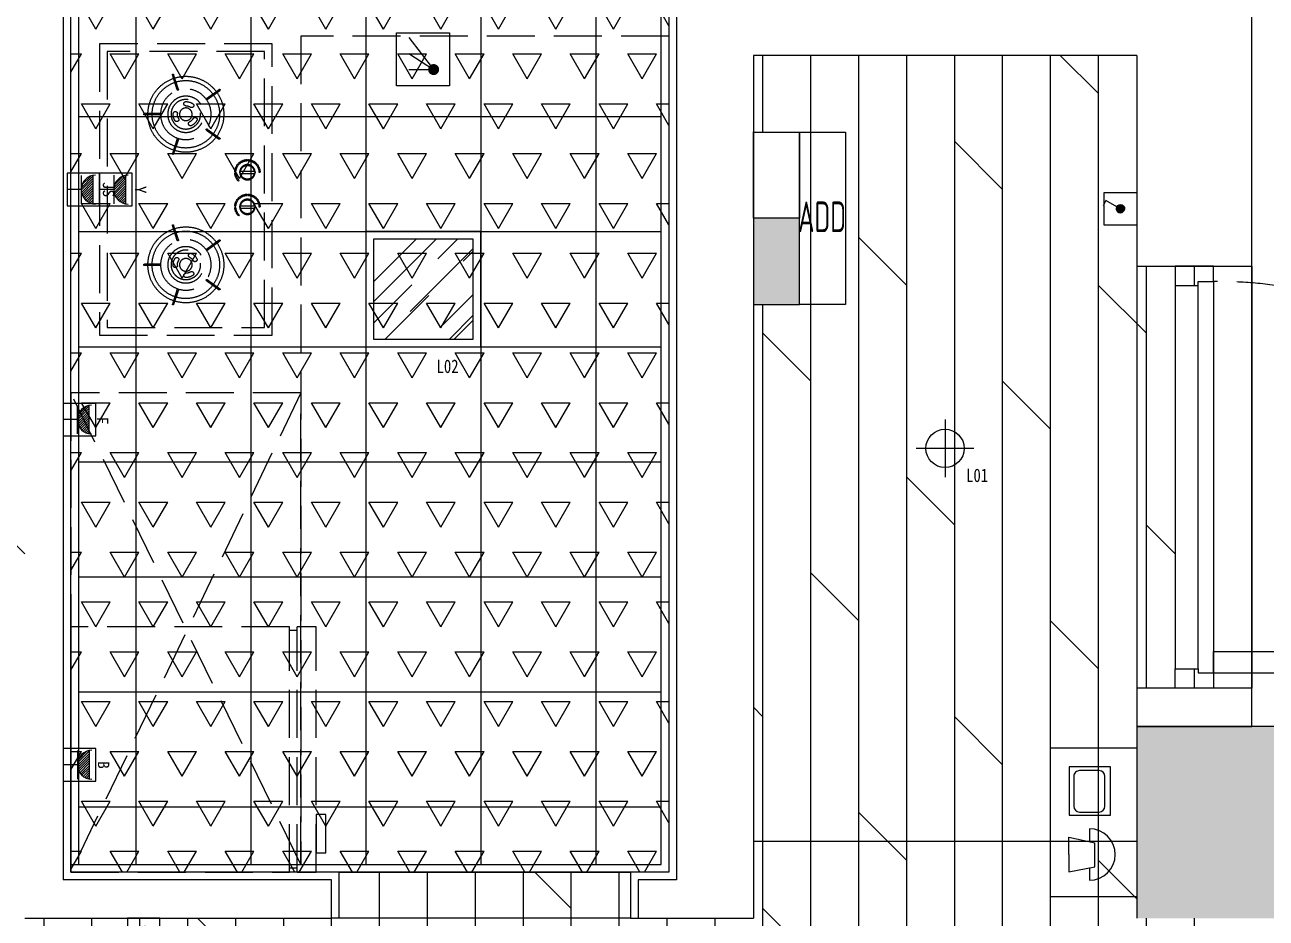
# Model space of a CAD drawing. Header units: millimetres. Extents: x -28014 to 297841, y -81741 to 47579.
# Drawn here: x 86733 to 89971, y -26359 to -24029 of the extents above; entities that cross this region are included whole.
import ezdxf
from ezdxf.enums import TextEntityAlignment as Align

# ---------------------------------------------------------------- set-up
doc = ezdxf.new("R2010")
doc.units = ezdxf.units.MM
doc.header["$MEASUREMENT"] = 0
doc.linetypes.add('__DASH', pattern=[0.35, 0.25, -0.1])
doc.linetypes.add('DASH', pattern=[0.35, 0.25, -0.1])
for name, color, linetype in [('AR9-剪力墙（柱）填充', 250, 'Continuous'), ('AR9-剪力墙（柱）线', 6, 'Continuous'), ('AR9-墙线', 160, 'Continuous'), ('DS-4BS-墙体完成面', 20, 'Continuous'), ('EM-开关图标', 14, 'Continuous'), ('EM-强电图标', 14, 'Continuous'), ('FC-地面造型线', 136, 'Continuous'), ('FC-平面高差线', 144, 'Continuous'), ('FF-厨卫（地坪隐）', 31, 'Continuous'), ('FF-活动家具', 51, 'Continuous'), ('FF-门', 20, 'Continuous'), ('FF-门套', 20, 'Continuous'), ('RC-天花灯具', 2, 'Continuous'), ('RC-天花轮廓线', 30, 'Continuous')]:
    doc.layers.add(name, color=color, linetype=linetype)
doc.styles.add('_TEL_ATTDEF', font='GBENOR', dxfattribs={"width": 0.8, "height": 3, "bigfont": 'GBCBIG'})
doc.styles.add('_TEL_DIM', font='', dxfattribs={"width": 0.8, "height": 3.5})
doc.styles.add('宋体', font='', dxfattribs={"width": 0.8})
doc.styles.get('_TEL_DIM').set_extended_font_data('SimSun')
doc.styles.get('宋体').set_extended_font_data('SimSun')

# ---------------------------------------------------------------- blocks, each defined once
blk = doc.blocks.new('d')
at = {"layer": 'FF-厨卫（地坪隐）', "color": 8, "linetype": '__DASH', "ltscale": 500}
for p, q in [((79843.44817437971, -64923.52736509145), (79843.44769523287, -64882.89613920003)), ((79846.74817437673, -64923.52732617706), (79846.74769522989, -64882.89610028565)), ((80236.11854613567, -64923.52732617706), (80236.1190252825, -64882.89610028565)), ((80239.41854613269, -64923.52736509145), (80239.41902527952, -64882.89613920003)), ((79780.24989276374, -64971.84235394672), (79741.6071525439, -64959.28707034439)), ((79781.26961182797, -64968.70385542065), (79742.62687162304, -64956.1485718146)), ((79908.92780239129, -64968.70234999731), (79947.57024648035, -64956.14615499899)), ((79909.9475954845, -64971.84082447663), (79948.59003957355, -64959.28462947831)), ((80172.9191250279, -64971.84082447663), (80134.27668093884, -64959.28462947831)), ((80173.9389181211, -64968.70234999731), (80135.29647403205, -64956.14615499899)), ((80301.59710868442, -64968.70385542065), (80340.23984888935, -64956.1485718146)), ((80302.61682774866, -64971.84235394672), (80341.25956796849, -64959.28707034439)), ((79804.00105575466, -65044.937984287), (79780.11900804186, -65077.80961817056)), ((79806.67083471263, -65046.87764413581), (79782.78878699982, -65079.74927801937)), ((79883.52842325711, -65046.87673778385), (79907.41124626243, -65079.74780839607)), ((79886.19815646851, -65044.93701497019), (79910.08097947383, -65077.80808557868)), ((80196.66856404388, -65044.93701497019), (80172.78574103856, -65077.80808557868)), ((80199.33829724038, -65046.87673778385), (80175.45547424996, -65079.74780839607)), ((80276.19588579977, -65046.87764413581), (80300.07793351257, -65079.74927801937)), ((80278.86566475773, -65044.937984287), (80302.74771247053, -65077.80961817056)), ((79993.34110411251, -65134.43660631702), (79993.34069738531, -65168.9266262345)), ((79994.8412540927, -65121.71915743426), (79994.84128949785, -65118.71574250534)), ((79997.8412540927, -65121.71919281334), (79997.84128949785, -65118.71577788443)), ((79999.34110411251, -65134.43667707518), (79999.34069738531, -65168.92669699267)), ((80017.55435434723, -65130.46869838164), (80019.67569970334, -65128.34740305245)), ((80083.52602312708, -65134.43660631702), (80083.52561639989, -65168.9266262345)), ((80085.02617309237, -65121.71915743426), (80085.02620851243, -65118.71574250534)), ((80088.02617309237, -65121.71919281334), (80088.02620851243, -65118.71577788443)), ((80089.52602312708, -65134.43667707518), (80089.52561639989, -65168.92669699267)), ((80107.7392733469, -65130.46869838164), (80109.86061871791, -65128.34740305245)), ((79966.37840653205, -65153.18129831851), (79963.34088306868, -65153.18126249984)), ((79966.3784419074, -65150.18129831851), (79963.34091844404, -65150.18126249984)), ((80056.56332554662, -65153.18129831851), (80053.52580206835, -65153.18126249984)), ((80056.56336092198, -65150.18129831851), (80053.52583745861, -65150.18126249984)), ((79996.34054697299, -65181.68165165484), (79996.34051159763, -65184.68165165112)), ((80086.52546598756, -65181.68165165484), (80086.5254305973, -65184.68165165112))]:
    blk.add_line(p, q, dxfattribs=at)
at = {"layer": 'FF-厨卫（地坪隐）', "linetype": '__DASH', "ltscale": 500}
blk.add_lwpolyline([(79661.42975778348, -64766.17757612195), (80421.43354363047, -64766.17742146227), (80421.43440032663, -65216.17726979587), (79661.43061447964, -65216.17742445548)], close=True, dxfattribs=at)
at = {"layer": 'FF-厨卫（地坪隐）', "color": 8, "linetype": '__DASH', "ltscale": 500}
blk.add_lwpolyline([(79681.42979585886, -64786.17757205195), (80401.43358170585, -64786.17742553221), (80401.4343622512, -65196.17727386583), (79681.43057640427, -65196.17742038552)], close=True, dxfattribs=at)
for centre, radius in [((79845.09897214914, -64991.17734562904), 66), ((79845.09897214914, -64991.17734562904), 47.3), ((80237.76774836326, -64991.17734562904), 66), ((80237.76774836326, -64991.17734562904), 47.3), ((79845.09897214914, -64991.17734562904), 38.5), ((79845.09897214914, -64991.17734562904), 16.5), ((80237.76774836326, -64991.17734562904), 38.5), ((80237.76774836326, -64991.17734562904), 16.5), ((79996.34090075636, -65151.68165165484), 20), ((80086.52581975603, -65151.68165165484), 20)]:
    blk.add_circle(centre, radius, dxfattribs=at)
for centre, radius, start, end in [((79845.09897214914, -64991.17734562904), 99.00000000000001, 90.95564924569663, 161.0457018609058), ((79845.09897214914, -64991.17734562904), 88, 91.07503410250331, 160.9263171068341), ((79845.09769522393, -64882.89611974284), 1.650000000016007, 0.0006757618410259707, 180.000675761841), ((79845.09897214914, -64991.17734562904), 99.00000000000001, 18.95564927626287, 89.04570160850977), ((79845.09897214914, -64991.17734562904), 88, 19.07503453863921, 88.92631680155193), ((80237.76774836326, -64991.17734562904), 99.00000000000001, 90.95429838815564, 161.0443507237372), ((80237.76774836326, -64991.17734562904), 88, 91.07368319844807, 160.9249654613608), ((80237.76902528846, -64882.89611974284), 1.650000000016007, 359.999324238159, 179.999324238159), ((80237.76774836326, -64991.17734562904), 88, 19.07368289316588, 88.92496589415833), ((80237.76774836326, -64991.17734562904), 99.00000000000001, 18.95429813909418, 89.04435075430337), ((79845.09817437077, -64923.52734563425), 1.650000000016007, 180.000675761841, 0.0006757618410259707), ((80237.76854614163, -64923.52734563425), 1.650000000016007, 179.999324238159, 359.999324238159), ((79742.11701209092, -64957.7178210795), 1.650000000016007, 72.00067550848048, 252.0006755084805), ((79845.09897214914, -64991.17734562904), 99.00000000000001, 162.9556494901533, 233.0457022329709), ((79845.09897214914, -64991.17734562904), 88, 163.0750344015125, 232.9263165733004), ((79780.75975229585, -64970.27310468555), 1.650000000016007, 252.0006755084805, 72.00067550848048), ((79843.40743560338, -64963.72941849307), 5.500000000003759, 93.52651327564165, 273.5265132756417), ((79845.09897214914, -64991.17734562904), 33, 60.00067529919089, 93.52651327564165), ((79845.09897214914, -64991.17734562904), 22, 60.00067529919089, 93.52651327564165), ((79858.84869129205, -64967.36148487702), 5.5, 240.0006752991909, 60.00067529919089), ((79845.09897214914, -64991.17734562904), 88, 307.0750349183826, 16.92631700918965), ((79845.09897214914, -64991.17734562904), 99.00000000000001, 306.9556493365989, 17.04570185370957), ((79909.4376989379, -64970.27158723697), 1.650000000016007, 108.0006756093284, 288.0006756093284), ((79948.08014302695, -64957.71539223865), 1.650000000016007, 288.0006756093284, 108.0006756093284), ((80134.78657748544, -64957.71539223865), 1.650000000016007, 71.99932439067159, 251.9993243906716), ((80237.76774836326, -64991.17734562904), 99.00000000000001, 162.9542981462904, 233.044350663401), ((80237.76774836326, -64991.17734562904), 88, 163.0736829908103, 232.9249650816174), ((80173.4290215745, -64970.27158723697), 1.650000000016007, 251.9993243906716, 71.99932439067159), ((80224.01802922034, -64967.36148487702), 5.5, 119.9993247008091, 299.9993247008091), ((80237.76774836326, -64991.17734562904), 33, 86.47348672435837, 119.9993247008091), ((80237.76774836326, -64991.17734562904), 22, 86.47348672435837, 119.9993247008091), ((80239.45928490901, -64963.72941849307), 5.500000000003759, 266.4734867243583, 86.47348672435837), ((80237.76774836326, -64991.17734562904), 88, 307.0736834266996, 16.9249655984875), ((80237.76774836326, -64991.17734562904), 99.00000000000001, 306.9542977670291, 17.04435050984671), ((80302.10696821654, -64970.27310468555), 1.650000000016007, 107.9993244915195, 287.9993244915195), ((80340.74970842147, -64957.7178210795), 1.650000000016007, 287.9993244915195, 107.9993244915195), ((79817.59897214914, -64991.17766992301), 5.5, 0.0006757618410259707, 180.000675761841), ((79845.09897214914, -64991.17734562904), 33, 180.000675761841, 213.5265135463705), ((79822.17413824046, -65006.36622281298), 5.500000000003759, 213.5265135463705, 33.52651354637055), ((79845.09897214914, -64991.17734562904), 22, 180.000675761841, 213.5265135463705), ((79845.09897214914, -64991.17734562904), 22, 300.0006753346154, 333.5265133017717), ((79845.09897214914, -64991.17734562904), 33, 300.0006753346154, 333.5265133017717), ((79869.71534260357, -65003.43639558107), 5.500000000003759, 333.5265133017717, 153.5265133017718), ((80213.15137790883, -65003.43639558107), 5.500000000003759, 26.47348669822825, 206.4734866982282), ((80237.76774836326, -64991.17734562904), 33, 206.4734866982282, 239.9993246653846), ((80237.76774836326, -64991.17734562904), 22, 206.4734866982282, 239.9993246653846), ((80260.69258227193, -65006.36622281298), 5.500000000003759, 146.4734864536294, 326.4734864536294), ((80237.76774836326, -64991.17734562904), 22, 326.4734864536294, 359.999324238159), ((80265.26774836326, -64991.17766992301), 5.5, 359.999324238159, 179.999324238159), ((80237.76774836326, -64991.17734562904), 33, 326.4734864536294, 359.999324238159), ((79858.84925299132, -65014.99288208336), 5.5, 120.0006753346155, 300.0006753346154), ((80224.01746752107, -65014.99288208336), 5.5, 239.9993246653846, 59.99932466538456), ((79845.09897214914, -64991.17734562904), 99.00000000000001, 234.9556491060476, 305.0457014727236), ((79845.09897214914, -64991.17734562904), 88, 235.0750347694852, 304.9263168067419), ((79805.3359452411, -65045.9078142114), 1.650000000016007, 324.0006760727347, 144.0006760727347), ((79884.86328987026, -65045.90687637702), 1.650000000016007, 36.00067594277677, 216.0006759427768), ((80237.76774836326, -64991.17734562904), 99.00000000000001, 234.9542985272764, 305.0443508939524), ((80237.76774836326, -64991.17734562904), 88, 235.0736831932581, 304.9249652305148), ((80198.00343064213, -65045.90687637702), 1.650000000016007, 323.9993240572232, 143.9993240572232), ((80277.5307752713, -65045.9078142114), 1.650000000016007, 35.99932392726532, 215.9993239272653), ((79781.45389751339, -65078.77944809497), 1.650000000016007, 144.0006760727347, 324.0006760727347), ((79908.74611286068, -65078.77794698924), 1.650000000016007, 216.0006759427768, 36.00067594277677), ((80174.12060765171, -65078.77794698924), 1.650000000016007, 143.9993240572232, 323.9993240572232), ((80301.412822999, -65078.77944809497), 1.650000000016007, 215.9993239272653, 35.99932392726532), ((79996.34090075636, -65151.68165165484), 33, 92.60457530924192, 177.3940730565338), ((79996.34090075636, -65151.68165165484), 30, 92.86530848595936, 177.1333404407344), ((79996.34090075636, -65151.68165165484), 18, 99.59339225357552, 260.4052560770139), ((79996.34110110247, -65134.69254641161), 3.010894754559192, 355.1237070871633, 184.8749415879234), ((79996.34090075636, -65151.68165165484), 30, 44.99932475148003, 87.13334000411685), ((79996.34090075636, -65151.68165165484), 33, 44.99932475148003, 87.39407347468915), ((79996.34090075636, -65151.68165165484), 18, 279.5933922535755, 80.40525607701386), ((80086.52581975603, -65151.68165165484), 33, 92.60457530924192, 177.3940730565338), ((80086.52581975603, -65151.68165165484), 30, 92.86530848595936, 177.1333404407344), ((80086.52581975603, -65151.68165165484), 18, 99.59339225357552, 260.4052560770139), ((80086.52602010214, -65134.69254641161), 3.010894754559192, 355.1237070871633, 184.8749415879234), ((80086.52581975603, -65151.68165165484), 30, 44.99932475148003, 87.13334000411685), ((80086.52581975603, -65151.68165165484), 33, 44.99932475148003, 87.39407347468915), ((80086.52581975603, -65151.68165165484), 18, 279.5933922535755, 80.40525607701386), ((79996.34090075636, -65151.68165165484), 33, 182.6045755145526, 269.9993246650458), ((79996.34090075636, -65151.68165165484), 30, 182.8653082714083, 269.9993246650458), ((79996.34070041025, -65168.67075689808), 3.010894754559192, 175.1237070871633, 4.874941587923398), ((80086.52581975603, -65151.68165165484), 33, 182.6045755145526, 269.9993246650458), ((80086.52581975603, -65151.68165165484), 30, 182.8653082714083, 269.9993246650458), ((80086.52561940992, -65168.67075689808), 3.010894754559192, 175.1237070871633, 4.874941587923398)]:
    blk.add_arc(centre, radius, start, end, dxfattribs=at)
blk = doc.blocks.new('bingxiang')
at = {"layer": 'FF-活动家具', "linetype": '__DASH', "ltscale": 500}
for p, q in [((70679.59967527108, -68761.12179666111), (70679.52598918445, -69331.12166091969)), ((71319.5259891845, -68761.12175653741), (70679.59967527108, -68761.12179666111)), ((71319.52602795296, -69331.12166091969), (71319.5259891845, -68761.12175653741)), ((70679.52598918445, -69331.12166091992), (71319.52602795296, -69331.12166091992)), ((70689.52598918445, -69351.12166091992), (70689.52598918445, -69331.12166091969)), ((71309.52602795296, -69351.12166091969), (71309.52602795296, -69331.12166091969)), ((70679.52598918445, -69351.12166091992), (70679.52598918445, -69401.12166091969)), ((70679.52598918445, -69351.12166091969), (71319.52602795296, -69351.12166091969)), ((71319.52602795296, -69401.12166091969), (71319.52602795296, -69351.12166091969)), ((70679.52598918445, -69401.12166091969), (71319.52602795296, -69401.12166091969))]:
    blk.add_line(p, q, dxfattribs=at)
blk.add_lwpolyline([(70729.52598918445, -69401.12166091969), (70729.52598918445, -69426.12166091969), (70829.52598918445, -69426.12166091969), (70829.52598918445, -69401.12166091969)], close=True, dxfattribs=at)
blk = doc.blocks.new('20191226.11583981')
h = blk.add_hatch()
h.set_pattern_fill('AR-RROOF', color=250, scale=100.1333333332396, angle=225, style=0)
h.set_pattern_definition([(225, (220.2933333331021, 280.765537450101), (-107.906757550666, -287.7513534684425), [1907.539999998215, -254.3386666664286, 635.8466666660715, -127.1693333332143]), (225, (145.6578260271344, 116.2077321853358), (209.5189542442097, -29.67435832643319), [381.5079999996429, -41.96587999996072, 763.0159999992859, -95.37699999991074]), (225, (251.7661376186879, 159.3704352056047), (-407.3480097537641, -527.8438890186742), [1017.354666665714, -178.0370666665, 508.6773333328572, -127.1693333332143])])
h.paths.add_polyline_path([(279.9733333332697, 280.3733333330711), (20.02666666661389, 280.765537450101), (20.02666666661389, 20.41887078368018), (279.9733333332697, 20.02666666665027)])
blk.add_line((279.9733333332697, 20.02666666665027), (279.9733333332697, 280.3733333330711))
for points in [[(300, 0), (300, 300.3999999997213), (0, 300.3999999997213), (0, 0)], [(279.9733333332697, 20.02666666665027), (279.9733333332697, 280.3733333330711), (20.02666666661389, 280.3733333330711), (20.02666666661389, 20.02666666665027)]]:
    blk.add_lwpolyline(points, close=True)
blk = doc.blocks.new('筒灯')
for p, q in [((765296.6262225489, -18420.13505704731), (765296.6262225489, -18270.33479073573)), ((765221.7260893931, -18345.23492389152), (765371.5263557046, -18345.23492389152))]:
    blk.add_line(p, q)
blk.add_circle((765296.6262225489, -18345.23492389152), 49.93342210386152)
blk = doc.blocks.new('*U446')
blk.add_blockref('筒灯', (9582.374892041204, 554.6631804450008))
at = {"insert": (774824.0407114928, -17738.05213427429), "char_height": 35, "attachment_point": 1, "rotation": 180, "style": '宋体'}
blk.add_mtext_dynamic_manual_height_columns('L01', width=116.7138501729351, gutter_width=1, heights=[0], dxfattribs=at)
blk = doc.blocks.new('单开--平面')
at = {"linetype": 'Continuous'}
h = blk.add_hatch(color=0, dxfattribs=at)
edge = h.paths.add_edge_path()
edge.add_ellipse((132721.2337280157, 52831.3313599262), major_axis=(-33.67239044157301, 9.575949031769538), ratio=0.9999999995228795, start_angle=0, end_angle=360, ccw=False)
at = {"color": 0, "linetype": 'Continuous'}
for p, q in [((132650.9704549747, 52958.23061141038), (132694.585294641, 52982.67945107375)), ((132704.7831466028, 52862.23293025004), (132650.9704549747, 52958.23061141038))]:
    blk.add_line(p, q, dxfattribs=at)
at = {"color": 0, "linetype": 'Continuous', "extrusion": (0, 0, -1)}
blk.add_ellipse((132721.2337280157, 52831.3313599262), major_axis=(-33.67239044157301, 9.575949031769538), ratio=0.9999999995228795, start_param=1.568207138530235, end_param=7.851392445709822, dxfattribs=at)
blk = doc.blocks.new('*U65')
at = {"elevation": 1.282387529499829e-10}
blk.add_lwpolyline([(133190.7554036128, 53111.96043004406), (133275.7554036128, 53111.96043004406), (133275.7554036128, 53196.96043004406), (133190.7554036128, 53196.96043004406)], close=True, dxfattribs=at)
blk.add_circle((133233.2554036128, 53154.46043004406), 10.5004050185803)
at = {"xscale": 0.3, "yscale": 0.3, "zscale": 0.3}
blk.add_blockref('单开--平面', (93416.8885563842, 37305.05518654092), dxfattribs=at)
blk = doc.blocks.new('A$C05CF2279')
for p, q in [((-101.7159149531071, 568.9617400085554), (-101.7159149531071, 600.7754582470516)), ((-47.80001102750248, 579.0506015539286), (-115.5592884994621, 565.7523877157946)), ((-115.5592884994621, 565.7523877157946), (-115.5592884994621, 503.418589622248)), ((-47.80001102750248, 533.5754582659574), (-47.80001102750248, 579.0506015539286)), ((-47.80001102750248, 533.5754582659574), (-47.80001102750248, 488.1003149779281)), ((-47.80001102750248, 488.1003149779281), (-115.5592884994621, 503.418589622248)), ((-101.7159149531071, 466.3754582848633), (-101.7159149531071, 499.1545676584356)), ((-156.869520601962, 431.0787983739865), (-156.869520601962, 305.078798409435)), ((-48.86952063234639, 431.0787983739865), (-156.869520601962, 431.0787983739865)), ((-76.00234520096274, 422.6787983763497), (-127.0023451866073, 422.6787983763497)), ((-48.86952063234639, 305.078798409435), (-48.86952063234639, 431.0787983739865)), ((-142.0023451823872, 407.6787983805407), (-142.0023451823872, 329.678798402485)), ((-61.00234520518279, 329.678798402485), (-61.00234520518279, 407.6787983805407)), ((-156.869520601962, 305.078798409435), (-48.86952063234639, 305.078798409435)), ((-127.0023451866073, 314.6787984066759), (-76.00234520095546, 314.6787984066759))]:
    blk.add_line(p, q)
blk.add_lwpolyline([(-4.300818545743823e-08, 643.7441614671843), (-4.304456524550915e-08, 255.0000000011059), (-225.1705062534456, 255.0000000011059), (-225.1705062534165, 644.0441614671145), (-0.3000000429310603, 644.0441614671145)])
for centre, radius, start, end in [((-101.7159149531071, 533.5754582659574), 67.19999998109417, 90, 270), ((-127.0023451866073, 407.6787983805407), 14.99999999577994, 90, 180), ((-76.00234520096274, 407.6787983805407), 14.99999999577994, 0, 90), ((-127.0023451866073, 329.678798402485), 14.99999999577994, 180, 270), ((-76.00234520095546, 329.678798402485), 14.99999999577994, 270, 0)]:
    blk.add_arc(centre, radius, start, end)
blk = doc.blocks.new('$equip_U$00000116(PC167李莉)')
h = blk.add_hatch(color=256)
h.dxf.hatch_style = 1
h.paths.add_polyline_path([(0, 0.2399999999979627), (0, 0), (-0.4499999999970896, 0), (-0.4499999999970896, 0.2399999999979627)])
blk.add_line((0, 0.2399999999979627), (0, 0))
for points in [[(0, 0), (-0.4499999999970896, 0), (-0.4499999999970896, 0.2399999999979627), (0, 0.2399999999979627)], [(0, 0), (0.4499999999970896, 0), (0.4499999999970896, 0.2399999999979627), (0, 0.2399999999979627)]]:
    blk.add_lwpolyline(points)
at = {"style": '_TEL_DIM', "flags": 1}
for tag in ['REMARK', 'A']:
    blk.add_attdef(tag, text='', height=2e-05, dxfattribs=at).set_placement((0, 0), align=Align.MIDDLE_CENTER)
blk = doc.blocks.new('$equip_U$00000118(PC167李莉)')
blk.add_lwpolyline([(0.4499999999970896, 0.2399999999979627), (-0.4499999999970896, 0.2399999999979627), (-0.4499999999970896, 0), (0.4499999999970896, 0)], close=True)
at = {"style": '_TEL_DIM', "width": 0.7}
blk.add_attdef('$TEXT$', text='', height=0.16, dxfattribs=at).set_placement((0.00784227358235512, 0.118283227457141), align=Align.MIDDLE_CENTER)
at = {"style": '_TEL_DIM', "flags": 1}
for tag in ['REMARK', 'A']:
    blk.add_attdef(tag, text='', height=2e-05, dxfattribs=at).set_placement((0, 0), align=Align.MIDDLE_CENTER)
blk = doc.blocks.new('20191230.16482038')
ref = blk.add_blockref('$equip_U$00000118(PC167李莉)', (119.9999999989814, 224.9999999985448), dxfattribs=dict(xscale=-500, yscale=500, zscale=500, rotation=90))
ref.add_attrib('$TEXT$', 'ADD', dxfattribs={"height": 80, "rotation": 180, "style": '_TEL_ATTDEF', "width": 0.7}).set_placement((60.85838627014891, 221.078863207309), align=Align.MIDDLE_CENTER)
at = {"xscale": -500, "yscale": 500, "zscale": 500, "rotation": 90}
blk.add_blockref('$equip_U$00000116(PC167李莉)', (239.99999999805, 224.9999999985448), dxfattribs=at)
blk = doc.blocks.new('五孔插座')
at = {"linetype": 'ByBlock'}
for p, q in [((702044.1998482372, -7681.373671831088), (702193.8686467052, -7681.373671831088)), ((702047.5462958048, -7693.427354574716), (702092.6957683341, -7738.576827103842)), ((702048.1187085586, -7681.373671831088), (702109.4090259785, -7742.663989251044)), ((702060.744804056, -7681.373671831088), (702122.5637859826, -7743.192653757799)), ((702073.3708995533, -7681.373671831088), (702133.8226189122, -7741.825391190191)), ((702085.9969950507, -7681.373671831088), (702143.7703023392, -7739.146979119836)), ((702098.623090548, -7681.373671831088), (702152.6879282781, -7735.438509561436)), ((702111.2491860453, -7681.373671831088), (702160.7283589691, -7730.852844754918)), ((702123.8752815427, -7681.373671831088), (702167.9763691113, -7725.474759399927)), ((702136.5013770399, -7681.373671831088), (702174.4732510371, -7719.34554582834)), ((702149.1274725373, -7681.373671831088), (702180.2267790457, -7712.472978339605)), ((702161.7535680346, -7681.373671831088), (702185.2129454212, -7704.833049217911)), ((702174.3796635319, -7681.373671831088), (702189.3704579241, -7696.364466223285)), ((702187.0057590293, -7681.373671831088), (702192.5847299069, -7686.952642708814)), ((702044.1998482372, -7743.274456203966), (702193.8686467052, -7743.274456203966)), ((702119.0342474713, -7743.274456204045), (702119.0342474711, -7818.274456203966))]:
    blk.add_line(p, q, dxfattribs=at)
blk.add_arc((702119.0342474713, -7667.088875437577), 76.18558076646751, 180.8916584410996, 359.1083415589003, dxfattribs=at)
blk = doc.blocks.new('*U123')
at = {"linetype": 'ByBlock'}
for p, q in [((701746.6612311889, -9322.955600872026), (701820.9551939764, -9322.955600872026)), ((701748.6065108054, -9322.955600872026), (701779.0303573802, -9353.379447446836)), ((701754.8739672068, -9322.955600872026), (701785.5602370894, -9353.641870754793)), ((701761.141423608, -9322.955600872026), (701791.1489992314, -9352.96317649548)), ((701767.4088800093, -9322.955600872026), (701796.0869210288, -9351.6336418916)), ((701773.6763364106, -9322.955600872026), (701800.5135334986, -9349.792797960265)), ((701779.9437928118, -9322.955600872026), (701804.5047157936, -9347.51652385385)), ((701786.2112492131, -9322.955600872026), (701808.1025491518, -9344.846900810699)), ((701792.4787056143, -9322.955600872026), (701811.3275306373, -9341.804425894985)), ((701798.7461620157, -9322.955600872026), (701814.1835193279, -9338.392958184359)), ((701805.0136184169, -9322.955600872026), (701816.6585980547, -9334.60058050995)), ((701811.2810748182, -9322.955600872026), (701818.722342017, -9330.396868070851)), ((701817.5485312195, -9322.955600872026), (701820.3178716499, -9325.724941302527)), ((701746.6612311889, -9353.682476598853), (701820.9551939764, -9353.682476598853)), ((701748.3223713437, -9328.938917811647), (701770.7340781677, -9351.350624635546)), ((701783.8082125827, -9353.682476598893), (701783.8082125826, -9390.911660410648))]:
    blk.add_line(p, q, dxfattribs=at)
blk.add_lwpolyline([(701741.3082125826, -9390.911660408588), (701826.3082125826, -9390.911660408588), (701826.3082125826, -9305.911660408588), (701741.3082125826, -9305.911660408588)], close=True)
blk.add_arc((701783.8082125827, -9315.864783396719), 37.81769320217415, 180.8916584411637, 359.1083415588363, dxfattribs=at)
at = {"xscale": 0.496079054735609, "yscale": 0.496079054735609, "zscale": 0.496079054735609}
blk.add_blockref('五孔插座', (353477.2613912184, -5512.42945851319), dxfattribs=at)
at = {"linetype": 'ByBlock', "style": '宋体'}
blk.add_text('B', height=29.78334704943483, dxfattribs=at).set_placement((701774.0139353808, -9300.372851793933))
blk = doc.blocks.new('*U81')
at = {"linetype": 'ByBlock'}
for p, q in [((701747.0486415713, -9323.664322873694), (701820.5677835938, -9323.664322873694)), ((701748.9736336304, -9323.664322873694), (701779.0801862127, -9353.770875455928)), ((701755.1757259674, -9323.664322873694), (701785.5419650129, -9354.03056191932)), ((701761.3778183043, -9323.664322873694), (701791.0724412755, -9353.358945844904)), ((701767.5799106413, -9323.664322873694), (701795.9588648864, -9352.043277118952)), ((701773.7820029783, -9323.664322873694), (701800.339311677, -9350.22163157265)), ((701779.9840953151, -9323.664322873694), (701804.2888694468, -9347.969097005469)), ((701786.186187652, -9323.664322873694), (701807.8491805637, -9345.327315785406)), ((701792.3882799889, -9323.664322873694), (701811.0405283255, -9342.316571210264)), ((701798.590372326, -9323.664322873694), (701813.8667315631, -9338.9406821109)), ((701804.7924646628, -9323.664322873694), (701816.3159973931, -9335.187855604052)), ((701810.9945569998, -9323.664322873694), (701818.3582183188, -9331.027984192751)), ((701817.1966493367, -9323.664322873694), (701819.9371079793, -9326.404781516356)), ((701747.0486415713, -9354.070744280101), (701820.5677835938, -9354.070744280101)), ((701748.6924574936, -9329.58523907395), (701770.8704299041, -9351.763211484249)), ((701783.8082125826, -9354.07074428014), (701783.8082125825, -9390.911660410395))]:
    blk.add_line(p, q, dxfattribs=at)
blk.add_lwpolyline([(701741.3082125826, -9390.911660408588), (701826.3082125826, -9390.911660408588), (701826.3082125826, -9305.911660408588), (701741.3082125826, -9305.911660408588)], close=True)
blk.add_arc((701783.8082125826, -9316.647456395405), 37.42328788473428, 180.8916584411676, 359.1083415588324, dxfattribs=at)
at = {"linetype": 'ByBlock', "style": '宋体'}
blk.add_text('F', height=29.47273290423417, dxfattribs=at).set_placement((701776.1070530927, -9302.967975465774))
blk = doc.blocks.new('*U417')
at = {"linetype": 'ByBlock'}
for p, q in [((701746.7994781309, -9323.208507488012), (701820.8169470343, -9323.208507488012)), ((701748.7375181563, -9323.208507488012), (701779.0481387408, -9353.519128072592)), ((701754.9816494677, -9323.208507488012), (701785.5537167203, -9353.780574740767)), ((701761.225780779, -9323.208507488012), (701791.1216796143, -9353.104406323457)), ((701767.4699120903, -9323.208507488012), (701796.0412243442, -9351.779819741903)), ((701773.7140434016, -9323.208507488012), (701800.4513626454, -9349.945826731817)), ((701779.958174713, -9323.208507488012), (701804.4276912772, -9347.678024052218)), ((701786.2023060244, -9323.208507488012), (701808.0121348674, -9345.018336331079)), ((701792.4464373357, -9323.208507488012), (701811.2251141979, -9341.987184350297)), ((701798.6905686471, -9323.208507488012), (701814.0704739845, -9338.588412825497)), ((701804.9346999584, -9323.208507488012), (701816.5363414092, -9334.810148938983)), ((701811.1788312697, -9323.208507488012), (701818.592404901, -9330.622081119389)), ((701817.422962581, -9323.208507488012), (701820.1819965793, -9325.967541486294)), ((701746.7994781309, -9353.821029465314), (701820.8169470343, -9353.821029465314)), ((701748.4544361536, -9329.169556796758), (701770.7827351254, -9351.497855768475)), ((701783.8082125827, -9353.821029465355), (701783.8082125826, -9390.911660408976))]:
    blk.add_line(p, q, dxfattribs=at)
blk.add_lwpolyline([(701741.3082125826, -9390.911660408588), (701826.3082125826, -9390.911660408588), (701826.3082125826, -9305.911660408588), (701741.3082125826, -9305.911660408588)], close=True)
blk.add_arc((701783.8082125827, -9316.14407933952), 37.67695012583469, 180.891658441178, 359.108341558822, dxfattribs=at)
at = {"linetype": 'ByBlock', "style": '宋体'}
blk.add_text('JS', height=29.67250475492961, dxfattribs=at).set_placement((701763.1739712439, -9297.346555572281))
blk = doc.blocks.new('*U83')
at = {"linetype": 'ByBlock'}
for p, q in [((701746.6844345486, -9322.998048706151), (701820.9319906167, -9322.998048706151)), ((701748.6284990725, -9322.998048706151), (701779.0333418029, -9353.402891436564)), ((701754.8920405919, -9322.998048706151), (701785.559142711, -9353.66515082535)), ((701761.1555821112, -9322.998048706151), (701791.1444139082, -9352.986880503231)), ((701767.4191236306, -9322.998048706151), (701796.0792512996, -9351.658176375164)), ((701773.6826651499, -9322.998048706151), (701800.5030987458, -9349.8184823021)), ((701779.9462066693, -9322.998048706151), (701804.4917880027, -9347.543630039527)), ((701786.2097481887, -9322.998048706151), (701808.0873740228, -9344.875674540312)), ((701792.4732897081, -9322.998048706151), (701811.3103410674, -9341.835100065418)), ((701798.7368312276, -9322.998048706151), (701814.1645458032, -9338.42576328197)), ((701805.0003727468, -9322.998048706151), (701816.6380785056, -9334.635754464998)), ((701811.2639142661, -9322.998048706151), (701818.7005333782, -9330.434667818035)), ((701817.5274557855, -9322.998048706151), (701820.2950663851, -9325.765659305594)), ((701746.6844345486, -9353.705731305521), (701820.9319906167, -9353.705731305521)), ((701748.3445370947, -9328.977628247747), (701770.742244749, -9351.375335902012)), ((701783.8082125827, -9353.70573130556), (701783.8082125826, -9390.911660411031))]:
    blk.add_line(p, q, dxfattribs=at)
blk.add_lwpolyline([(701741.3082125826, -9390.911660411031), (701826.3082125826, -9390.911660411031), (701826.3082125826, -9305.911660411031), (701741.3082125826, -9305.911660411031)], close=True)
blk.add_arc((701783.8082125827, -9315.911660414102), 37.79407089145737, 180.8916584410718, 359.1083415589283, dxfattribs=at)
at = {"xscale": 0.496079054735609, "yscale": 0.496079054735609, "zscale": 0.496079054735609}
blk.add_blockref('五孔插座', (353477.2613912184, -5512.42945851319), dxfattribs=at)
at = {"linetype": 'ByBlock', "style": '宋体'}
blk.add_text('Y', height=29.76474328440807, dxfattribs=at).set_placement((701774.0200532436, -9298.615618336817))
blk = doc.blocks.new('$equip$00002672')
for p, q in [((0.2222222222226264, 0.8888888888905058), (-0.2222222222226264, 0.8888888888905058)), ((0, 0.4444444444452529), (0, 0.8888888888905058))]:
    blk.add_line(p, q)
blk.add_circle((0, 0.2222222222226264), 0.2222222222222)
for p in [(0, 0.8888888888905058), (-0.2222222222226264, 0.2222222222226264), (0, 0), (0.2222222222226264, 0.2222222222226264)]:
    blk.add_point(p)
at = {"color": 7, "style": '_TEL_DIM', "flags": 1}
for tag in ['REMARK', 'A']:
    blk.add_attdef(tag, text='', height=2e-05, dxfattribs=at).set_placement((0, 0), align=Align.MIDDLE_CENTER)
blk = doc.blocks.new('A$C4C143E0F')
at = {"layer": 'EM-开关图标'}
blk.add_lwpolyline([(-5.210003141270136, -0.9603957306753728), (-2.376676343734289, -0.9603957306753728), (-2.376676343734289, 1.872931066860474), (-5.210003141270136, 1.872931066860474)], close=True, dxfattribs=at)
at = {"layer": 'EM-开关图标', "xscale": 2, "yscale": 2, "zscale": 2}
blk.add_blockref('$equip$00002672', (-3.896590087049844, -0.2411351697610371), dxfattribs=at)
blk = doc.blocks.new('燃气感应')
at = {"color": 0}
for p in [(61.33659915596218, 40.00577083369717), (-29.37681450616947, 40.00577083369717), (15.97989232489635, 40.00577083369717)]:
    blk.add_line(p, (-29.37681450616947, -30.26102519693086), dxfattribs=at)
blk.add_lwpolyline([(-75.0000000000291, 75.00000000005821), (75.00000000003638, 75.00000000005821), (75.00000000003638, -75), (-75.0000000000291, -75)], close=True, dxfattribs=at)
at = {"color": 0, "const_width": 15.58441558442126}
blk.add_lwpolyline([(-37.16902229836705, -30.26102519693086, 1), (-21.5846067139355, -30.26102519693086, 0.9999999999999998)], format="xyb", close=True, dxfattribs=at)

msp = doc.modelspace()

# ---------------------------------------------------------------- hatches: boundary and pattern name
at = {"layer": 'AR9-剪力墙（柱）填充'}
msp.add_hatch(color=256, dxfattribs=at).paths.add_polyline_path([(92108.22131936077, -27859.02789004736), (90258.2213193606, -27859.0278900441), (90258.2213193606, -25859.02789002759), (89633.22131936089, -25859.02789003929), (89633.22131936089, -26359.02789003929), (90058.22131936272, -26359.0278900572), (90058.22131936272, -28059.02789006566), (91083.22131936089, -28059.02789003929), (91083.22131936089, -28359.02789003929), (91283.22131936089, -28359.02789003929), (91283.22131936089, -28059.02789003929), (92308.22131936258, -28059.02789003792), (92308.22131936258, -26359.02789005806), (92733.22131936089, -26359.02789003929), (92733.22131936089, -25859.02789003929), (92108.22131936083, -25859.02789002752)])
at = {"layer": 'FC-地面造型线'}
h = msp.add_hatch(dxfattribs=at)
h.set_pattern_fill('DOLMIT', color=250, scale=500, angle=90)
h.set_pattern_definition([(90, (82283.22107512131, -31459.02789002811), (-125, 7.654042494670958e-15), []), (135, (82283.22107512131, -31459.02789002811), (-249.9999995804922, -249.9999995804921), [176.7766952966369, -353.5533905932737])])
h.paths.add_polyline_path([(89908.22107514826, -26359.02789005088), (89633.22131936089, -26359.02789003929), (89633.22131936089, -25859.02788998411), (89633.22107513103, -25859.02788998411), (89633.2210751313, -25759.02789003771), (89733.2210751348, -25759.02789003799), (89733.2210751348, -25709.02789004016), (89793.22107513236, -25709.02789004016), (89833.22107513082, -25719.02789003975), (89833.22107513082, -25759.02789003826), (89733.22107513329, -25759.02789003771), (89733.22107513632, -24659.02789003771), (89833.22107513082, -24659.02789003826), (89833.22107513082, -24699.02789000748), (89793.22107513236, -24699.02789000748), (89793.22107513236, -24709.02789000707), (89733.2210751348, -24709.02789000707), (89733.2210751348, -24659.02789003799), (89633.22107513432, -24659.02789003771), (89633.22107513584, -24109.02789001488), (88633.22107512076, -24109.02789001506), (88633.22107512032, -24309.02789016539), (88673.22131916191, -24309.02789016539), (88673.22131916179, -24759.02789016551), (88633.22107511935, -24759.02789016551), (88633.22107511587, -26359.02789002509), (88356.22105526994, -26359.02789002509), (88311.22105526994, -26359.02789002509), (88311.22105526994, -26370.02789002459), (88306.22105526994, -26370.02789002459), (88313.22107512326, -26359.0278900248), (88313.22107512326, -26299.02789002626), (88313.22107513099, -26239.02789002717), (87553.22107516858, -26239.02789002496), (87553.22107513653, -26299.0278900188), (87553.22107513653, -26359.02789001734), (87560.22109787457, -26359.02789002509), (87547.22109787457, -26359.02789002509), (87510.22109787488, -26359.02789002509), (86733.22107511654, -26359.02789002509), (86633.22107511631, -26359.02789002497), (86633.22107511631, -26259.02789002497), (86733.22107511677, -26259.02789002497), (86733.22107512376, -23459.02789003929), (86433.22107512399, -23459.02789003929), (84633.22107512399, -23459.02789003929), (83833.22107522027, -23459.02789003929), (83833.22107522027, -24259.02789003929), (83833.221075117, -26259.02789002695), (83983.22107512516, -26259.02789002695), (85183.22107512516, -26259.02789002695), (85733.22107511631, -26259.02789002497), (85733.22107511631, -26359.02789002497), (85183.22107512513, -26359.02789002497), (85183.22107512492, -26959.02789002509), (85063.22107512486, -26959.02789002505), (85063.22107512497, -26379.02789002695), (84103.22107512505, -26379.02789002695), (84103.2210751269, -26936.02793337987), (84103.22107494583, -26979.02789044437), (84094.22107449315, -26979.02789085178), (84083.22107358834, -26979.02789456369), (84023.22107467623, -26979.02789999588), (83963.2210746629, -26979.02789999562), (83963.22107511548, -27739.02789981261), (84023.22107512671, -27739.02789981287), (84083.2210751253, -27739.02789981287), (84098.2210751248, -27739.02789981288), (84103.2210751248, -27739.02789981288), (84103.22107512494, -27782.02789367454), (84103.22107512491, -27859.02791484424), (84133.22108124604, -27859.02791549733), (84133.22107863368, -28059.02791549733), (83983.22107381874, -28059.02791353807), (82283.22107512131, -28059.02789133313), (82283.22107512475, -31459.02764589866), (82483.22107522027, -31459.02764589866), (84883.22107509081, -31459.0278900259), (85083.22107512213, -31459.02789002811), (85083.2210751247, -30859.02764589866), (85083.22107512492, -28059.02792790594), (85033.22107522027, -28059.02792725286), (85033.22108124603, -27859.02792725286), (85283.22107522027, -27859.02789003929), (85283.22107522027, -29559.0278900394), (85283.22107512469, -30859.0277435521), (85583.22083107964, -30859.02789003214), (85783.22107510848, -30859.02789003194), (85783.22107510868, -31059.02789003194), (85783.22107510839, -30859.02789003194), (86683.22107509262, -30859.02789003031), (88183.22107511974, -30859.02789003031), (89183.22107511802, -30859.02789002858), (90683.22107511584, -30859.02789002783), (91083.22106572919, -30859.02764589882), (91083.22083077708, -28359.02789943213), (91083.22083077708, -28209.0278901883), (89908.22107514675, -28209.0278901883)])
h = msp.add_hatch(dxfattribs=at)
h.set_pattern_fill('TRIANG', color=250, scale=400)
h.set_pattern_definition([(59.99999999999999, (86843.20677262866, -26249.02789002626), (-74.99999985479714, 129.9038104838329), [75, -75]), (120, (86843.20677262866, -26249.02789002626), (-149.9999998547972, 8.383292948721532e-08), [74.99999999999999, -74.99999999999999]), (0, (86805.70677262866, -26184.07598482626), (75, 129.9038104), [75, -75])])
h.paths.add_polyline_path([(88413.22107512213, -23479.0278900399), (88123.22130526391, -23479.02789003517), (87443.22130526378, -23479.0278900352), (87473.22142054624, -23469.02789003929), (87473.2214344591, -23729.02685302304), (87253.22161814205, -23729.02744672938), (87253.22131038152, -23829.02825042974), (86853.22098448769, -23829.02796281768), (86853.20677265535, -26239.02788821493), (87498.22101123295, -26239.02788999268), (87543.22101123295, -26239.02788999268), (87543.22101125948, -26238.02789002634), (87548.22101125948, -26238.02789002634), (87558.22107802193, -26239.02789002606), (88318.22114188525, -26239.02789002597), (88331.2211418853, -26239.02789002577), (88368.22114188482, -26239.02789002567), (88413.221075116, -26239.0278900252)])
h.paths.add_polyline_path([(87028.29443140805, -23883.60061933697), (86928.29443140805, -23883.60072392449), (86978.29437911429, -23833.60067163073)], flags=16)
at = {"layer": 'RC-天花轮廓线'}
h = msp.add_hatch(dxfattribs=at)
h.set_pattern_fill('_USER', color=251, scale=300, double=1, pattern_type=0)
h.set_pattern_definition([(0, (87023.20847574626, -26069.02788979379), (0, 300), []), (90, (87023.20847574626, -26069.02788979379), (-300, 1.83697019872103e-14), [])])
h.paths.add_polyline_path([(86873.20694848383, -26219.02788824468), (88393.22107511615, -26219.02789000212), (88393.22107512206, -23499.02789003989), (87493.22142054624, -23499.0278900396), (87493.22142054624, -23749.02672490625), (87273.2214673718, -23749.02729246487), (87273.2214673718, -23849.02838117483), (86873.22084100072, -23849.02811969748)])

# ---------------------------------------------------------------- linework, layer by layer
at = {"layer": 'AR9-剪力墙（柱）线'}
for p, q in [((90258.2213193606, -25859.02789002759), (89633.22131936089, -25859.02789003929)), ((89633.22131936089, -25859.02789003929), (89633.22131936089, -26359.02789003929))]:
    msp.add_line(p, q, dxfattribs=at)
at = {"layer": 'AR9-墙线'}
for p, q in [((86833.22107512376, -23459.02789003929), (86833.22107511677, -26259.02789002509)), ((89933.22107513432, -24659.02789003853), (89933.22107513678, -23759.02788992076)), ((88433.22107512096, -24009.02789001486), (88433.22107511607, -26259.02789002509)), ((89633.22107513584, -24109.02789001488), (88633.22107512076, -24109.02789001506)), ((88633.22107512076, -24109.02789001506), (88633.22107511587, -26359.02789002509)), ((89633.22107513584, -24109.02789001488), (89633.22107513432, -24659.02789003771)), ((89633.22107513432, -24659.02789003771), (89933.22107513432, -24659.02789003853)), ((89933.2210751313, -25759.02789003853), (89633.2210751313, -25759.02789003771)), ((89633.2210751313, -25759.02789003771), (89633.22107513103, -25859.02788998411)), ((89933.22107513103, -25859.02788998466), (89933.2210751313, -25759.02789003853)), ((89633.22107513103, -25859.02788998411), (89933.22107513103, -25859.02788998466)), ((87533.22107512326, -26259.02789002509), (86833.22107511677, -26259.02789002509)), ((87533.22107512326, -26359.02789002509), (87533.22107512326, -26259.02789002509)), ((88433.22107511607, -26259.02789002509), (88333.22107512326, -26259.02789002509)), ((88333.22107512326, -26259.02789002509), (88333.22107512326, -26359.02789002509)), ((86733.22107511654, -26359.02789002509), (87533.22107512326, -26359.02789002509)), ((88333.22107512326, -26359.02789002509), (88633.22107511587, -26359.02789002509))]:
    msp.add_line(p, q, dxfattribs=at)
at = {"layer": 'DS-4BS-墙体完成面'}
msp.add_line((87553.22107512326, -26359.02789002509), (87533.22107512326, -26359.02789002509), dxfattribs=at)
for points in [[(87553.22107512326, -26359.02789002509), (87553.22107517632, -26239.02789007891), (86853.20683124705, -26239.02788822156), (86853.2209582369, -23829.02810662371), (87253.22133663233, -23829.02810662371), (87253.22159811262, -23729.02708258378), (87473.22142054624, -23729.02677650273), (87473.22142054624, -23479.02789003929), (87473.22142054577, -23479.02789003929), (87473.2214205467, -23401.87768560089)], [(88113.22130526404, -23401.87768560065), (88113.22130526404, -23479.02789003924), (88413.22107512213, -23479.0278900399), (88413.2210751161, -26239.02789002525), (88313.22107512326, -26239.02789002606), (88313.22107512326, -26359.02789002509), (88333.22107512326, -26359.02789002509)]]:
    msp.add_lwpolyline(points, dxfattribs=at)
at = {"layer": 'FC-平面高差线', "color": 144}
for p, q in [((89933.22107513432, -24659.02789003853), (89933.2210751313, -25759.02789003853)), ((88313.22107512326, -26239.02789002606), (87553.22107517632, -26239.02789002606))]:
    msp.add_line(p, q, dxfattribs=at)
at = {"layer": 'FC-平面高差线', "color": 8}
for p, q in [((89833.22107513082, -24699.02789000748), (89833.22107513082, -25719.02789003975)), ((89733.2210751348, -24709.02789000707), (89733.2210751348, -25709.02789004016)), ((89793.22107513236, -25709.02789004016), (89793.22107513236, -24709.02789000707))]:
    msp.add_line(p, q, dxfattribs=at)
at = {"layer": 'FF-厨卫（地坪隐）', "linetype": '__DASH', "ltscale": 500}
msp.add_lwpolyline([(88413.22107517389, -24059.02794677513), (87453.2078215563, -24059.02794677513), (87453.20782153313, -26219.02788801002)], dxfattribs=at)
at = {"layer": 'FF-活动家具', "linetype": '__DASH', "ltscale": 500}
msp.add_lwpolyline([(87453.20782155909, -24989.027946765), (86853.20782154908, -24989.02794676675), (86853.2091283331, -26218.99298614879), (87453.20912833964, -26218.99298614857)], close=True, dxfattribs=at)
for points in [[(87453.20782153313, -26219.02788804978), (86853.20782154908, -24989.02794676675)], [(87453.20782155909, -24989.02794676884), (86853.20782154954, -26239.02794676209)]]:
    msp.add_lwpolyline(points, dxfattribs=at)
at = {"layer": 'FF-门'}
for p, q in [((89833.22107513082, -25719.02789003975), (89833.22107513082, -25664.02789003975)), ((89833.22107513082, -25664.02789003975), (90905.72107513082, -25664.02789003975)), ((89833.22107513082, -25719.02789003975), (90905.72107513082, -25719.02789003975))]:
    msp.add_line(p, q, dxfattribs=at)
at = {"layer": 'FF-门', "color": 8, "linetype": 'DASH', "ltscale": 500}
msp.add_arc((89847.3298428446, -25761.84020556761), 1062.901335801802, 5.280050726529328, 90.74154680730673, dxfattribs=at)
at = {"layer": 'FF-门套'}
for points in [[(89833.22107513082, -24699.02789000748), (89833.22107513082, -24659.02789000911), (89733.2210751348, -24659.02789000911), (89733.2210751348, -24709.02789000707), (89793.22107513236, -24709.02789000707), (89793.22107513236, -24699.02789000748)], [(89833.22107513082, -25719.02789003975), (89833.22107513082, -25759.02789003812), (89733.2210751348, -25759.02789003812), (89733.2210751348, -25709.02789004016), (89793.22107513236, -25709.02789004016), (89793.22107513236, -25719.02789003975)]]:
    msp.add_lwpolyline(points, close=True, dxfattribs=at)
at = {"layer": 'RC-天花轮廓线'}
for p, q in [((89633.22107513464, -24659.02789003764), (89633.2210751316, -25759.02789003764)), ((89933.2210751316, -25759.02789003847), (89933.22107513464, -24659.02789003847)), ((89633.72131934926, -26159.02789006388), (88633.22083106801, -26159.02789006388)), ((87553.22107517632, -26239.0278900262), (88313.22107512326, -26239.02789002614)), ((88313.22107512326, -26359.0278900248), (87553.22107512326, -26359.0278900248))]:
    msp.add_line(p, q, dxfattribs=at)
msp.add_lwpolyline([(86873.20694848383, -26219.02788824468), (88393.22107511615, -26219.02789000212), (88393.22107512206, -23499.02789003989), (87493.22142054624, -23499.0278900396), (87493.22142054624, -23749.02672490625), (87273.2214673718, -23749.02729246487), (87273.2214673718, -23849.02838117483), (86873.22084100072, -23849.02811969748)], close=True, dxfattribs=at)

# ---------------------------------------------------------------- block references
at = {"layer": 'EM-开关图标', "xscale": -1, "rotation": 90}
msp.add_blockref('*U65', (142745.1815051787, 108724.2275135752), dxfattribs=at)
at = {"layer": 'EM-开关图标', "xscale": 30.00006920267597, "yscale": 30.00006920267597, "zscale": 30.00006920267597, "rotation": 180}
msp.add_blockref('A$C4C143E0F', (86929.42062033198, -26387.8398284073), dxfattribs=at)
at = {"layer": 'EM-强电图标', "xscale": 0.9216000000000002, "yscale": 0.9216000000000002, "zscale": 0.9216000000000002, "rotation": 90.00000000000001}
msp.add_blockref('燃气感应', (87771.50283612977, -24119.02788979379), dxfattribs=at)
at = {"layer": 'EM-强电图标', "color": 8}
for name, p, rotation in [('20191230.16482038', (88873.22107511794, -24309.02789001648), 180), ('*U417', (96234.1288028066, 677324.7807448014), 270.000000000014), ('*U83', (96319.1288028066, 677324.7807448013), 270.000000000014), ('*U81', (96224.13248489807, 676724.7803225146), 270.000000000014), ('*U123', (96224.13248489807, 675824.7803225326), 270.000000000014)]:
    msp.add_blockref(name, p, dxfattribs=dict(at, rotation=rotation))
at = {"layer": 'EM-强电图标', "color": 1, "ltscale": 0.01, "rotation": 180}
msp.add_blockref('A$C05CF2279', (89408.05081310746, -25659.50580930518), dxfattribs=at)
at = {"layer": 'FF-厨卫（地坪隐）', "extrusion": (0, 0, -1), "zscale": -1, "rotation": 270}
msp.add_blockref('d', (-22162.03024538042, 55582.40620482025), dxfattribs=at)
at = {"layer": 'FF-活动家具', "rotation": 90}
msp.add_blockref('bingxiang', (18092.07166378351, -96918.55387903775), dxfattribs=at)
at = {"layer": 'RC-天花灯具'}
msp.add_blockref('20191226.11583981', (87622.74887123048, -24869.02788979379), dxfattribs=at)
at = {"layer": 'RC-天花灯具', "xscale": 1.001333333332396, "yscale": 1.001333333332396, "zscale": 1.001333333332396, "rotation": 180}
msp.add_blockref('*U446', (865045.39374791, -42948.32014674252), dxfattribs=at)

# ---------------------------------------------------------------- texts
at = {"layer": 'RC-天花灯具', "insert": (87807.18274774359, -24902.29206545486), "char_height": 35.04666666663387, "attachment_point": 1, "style": '宋体'}
msp.add_mtext_dynamic_manual_height_columns('L02', width=116.7138501729351, gutter_width=1, heights=[0], dxfattribs=at)

doc.saveas('drawing.dxf')
